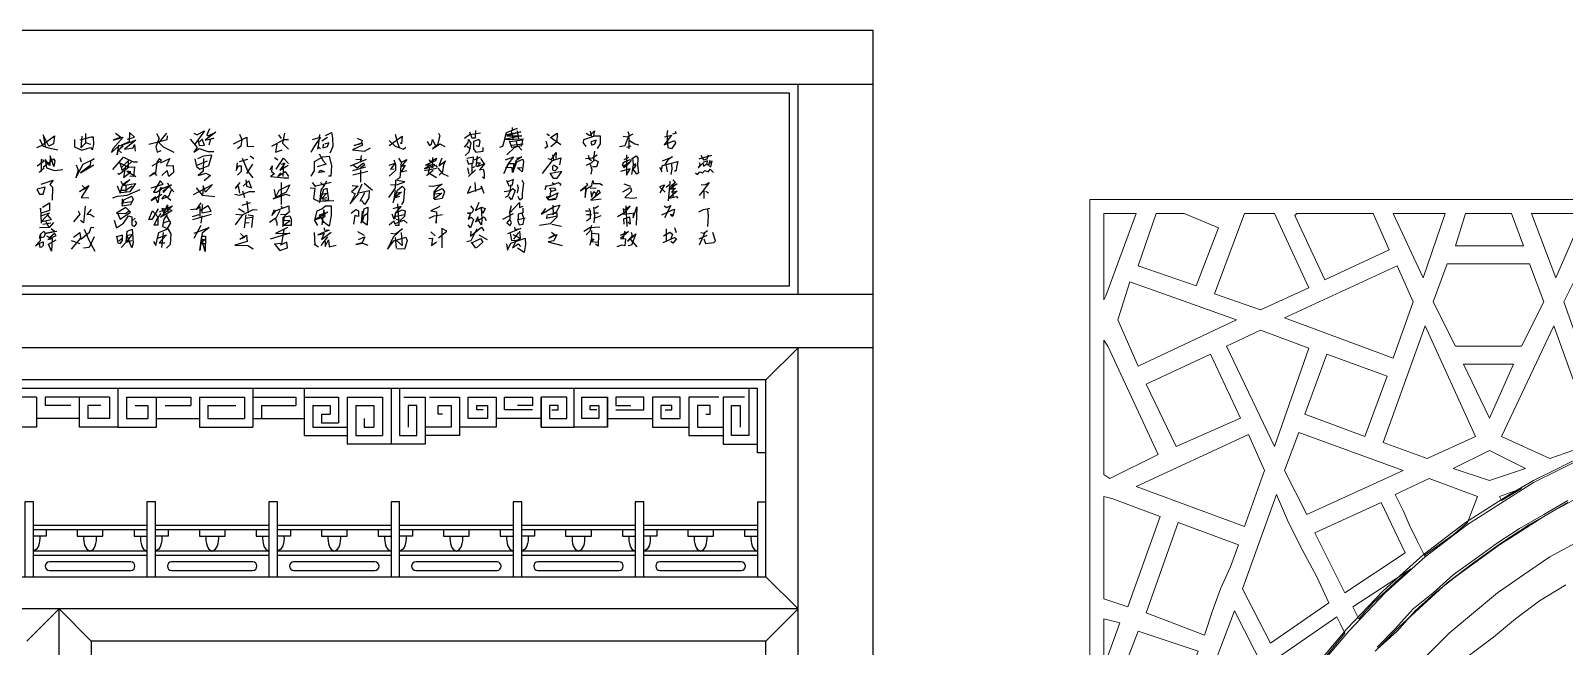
# Model space of a CAD drawing. Extents: x -66030 to 95157, y -13132 to 45879.
# Drawn here: x 48876 to 51859, y 41617 to 42816 of the extents above; entities that cross this region are included whole.
import ezdxf

# ---------------------------------------------------------------- set-up
doc = ezdxf.new("R2010")
doc.units = 0
doc.header["$LTSCALE"] = 100
doc.header["$MEASUREMENT"] = 0
doc.layers.get('0').update_dxf_attribs({"linetype": 'CONTINUOUS'})
for name, color, linetype in [('3', 11, 'CONTINUOUS'), ('4', 121, 'CONTINUOUS'), ('7', 105, 'CONTINUOUS')]:
    doc.layers.add(name, color=color, linetype=linetype)

# ---------------------------------------------------------------- blocks, each defined once
blk = doc.blocks.new('2')
at = {"color": 20, "lineweight": 0}
for points in [[(52633, 41916.7), (52574.4, 41885.4), (52519.7, 41854.2), (52465, 41819), (52410.3, 41780), (52359.6, 41740.9), (52312.7, 41697.9), (52265.8, 41655), (52219, 41608.1)], [(51664.3, 39315.3), (51664.3, 42486.9), (53215, 42486.9)]]:
    blk.add_lwpolyline(points, dxfattribs=at)
for points in [[(51691.7, 42291.6), (51691.7, 42459.6), (51754.1, 42459.6), (51695.6, 42299.4), (51691.7, 42291.6)], [(51793.2, 42459.6), (51847.9, 42459.6), (51914.3, 42432.2), (51871.3, 42319), (51758.1, 42358), (51793.2, 42459.6)], [(51965.1, 42459.6), (52023.7, 42459.6), (52090.1, 42315.1), (51996.3, 42272.1), (51906.5, 42303.4), (51965.1, 42459.6)], [(52066.6, 42459.6), (52215.1, 42459.6), (52246.3, 42389.3), (52121.3, 42330.7), (52062.7, 42455.7), (52066.6, 42459.6)], [(52254.1, 42459.6), (52355.7, 42459.6), (52312.7, 42334.6), (52254.1, 42459.6)], [(52394.7, 42459.6), (52484.6, 42459.6), (52508, 42397.1), (52375.2, 42397.1), (52394.7, 42459.6)], [(52523.6, 42459.6), (52625.2, 42459.6), (52570.5, 42334.6), (52523.6, 42459.6)], [(52504.1, 42201.8), (52547.1, 42287.7), (52519.7, 42361.9), (52359.6, 42361.9), (52332.2, 42287.7), (52375.2, 42201.8), (52504.1, 42201.8)], [(52254.1, 42178.4), (52043.2, 42256.5), (52261.9, 42358), (52293.2, 42287.7), (52254.1, 42178.4)], [(52625.2, 42178.4), (52836.1, 42256.5), (52621.3, 42358), (52586.1, 42287.7), (52625.2, 42178.4)], [(51949.4, 42252.6), (51758.1, 42162.7), (51719, 42252.6), (51742.4, 42326.8), (51949.4, 42252.6)], [(52316.6, 42240.9), (52414.3, 42026), (52320.5, 41983.1), (52234.6, 42014.3), (52316.6, 42240.9)], [(52566.6, 42240.9), (52465, 42026), (52558.8, 41983.1), (52648.6, 42014.3), (52566.6, 42240.9)], [(51691.7, 41951.8), (51691.7, 42213.5), (51699.5, 42201.8), (51797.1, 41990.9), (51703.4, 41944), (51691.7, 41951.8)], [(51929.9, 42201.8), (51996.3, 42233), (52090.1, 42197.9), (52023.7, 42006.5), (51929.9, 42201.8)], [(51898.7, 42186.2), (51957.3, 42061.2), (51832.3, 42006.5), (51773.7, 42127.6), (51898.7, 42186.2)], [(52082.2, 42069), (52125.2, 42186.2), (52242.4, 42143.2), (52199.4, 42026), (52082.2, 42069)], [(52441.6, 42061.2), (52488.5, 42166.6), (52390.8, 42166.6), (52441.6, 42061.2)], [(52273.6, 41959.6), (52086.2, 41873.7), (52043.2, 41959.6), (52070.5, 42033.8), (52273.6, 41959.6)], [(51965.1, 41850.3), (51754.1, 41928.4), (51972.9, 42029.9), (52004.1, 41959.6), (51965.1, 41850.3)], [(52441.6, 41940.1), (52511.9, 41963.5), (52441.6, 41998.7), (52371.3, 41963.5), (52441.6, 41940.1)], [(52398.6, 41858.1), (52371.3, 41834.6), (52316.6, 41795.6), (52316.6, 41791.7), (52301, 41822.9), (52285.4, 41854.2), (52273.6, 41881.5), (52258, 41912.8), (52324.4, 41944), (52418.2, 41908.8), (52398.6, 41858.1)], [(51961.2, 41729.2), (52027.6, 41912.8), (52051, 41858.1), (52078.3, 41803.4), (52105.7, 41752.6), (52129.1, 41701.8), (52015.8, 41623.7), (51961.2, 41729.2)], [(52504.1, 41924.5), (52484.6, 41912.8), (52465, 41901), (52461.1, 41908.8), (52504.1, 41924.5)], [(51691.7, 41709.6), (51691.7, 41908.8), (51707.3, 41904.9), (51801, 41869.8), (51738.5, 41694), (51691.7, 41709.6)], [(52160.4, 41721.4), (52101.8, 41838.5), (52230.7, 41897.1), (52277.5, 41799.5), (52160.4, 41721.4)], [(51773.7, 41682.3), (51836.2, 41858.1), (51953.4, 41815.1), (51937.7, 41772.1), (51918.2, 41729.2), (51902.6, 41686.2), (51887, 41639.3), (51773.7, 41682.3)], [(52289.3, 41768.2), (52265.8, 41748.7), (52215.1, 41701.8), (52187.7, 41670.6), (52176, 41694), (52289.3, 41768.2)], [(52043.2, 41494.8), (52043.2, 41494.8), (52039.3, 41487), (51953.4, 41444), (51867.4, 41479.2), (51945.5, 41686.2), (52043.2, 41494.8)], [(52160.4, 41643.2), (52125.2, 41600.3), (52082.2, 41549.5), (52066.6, 41526.1), (52031.5, 41596.4), (52144.7, 41674.5), (52152.6, 41658.9), (52160.4, 41643.2)], [(51691.7, 41576.8), (51691.7, 41670.6), (51722.9, 41662.8), (51691.7, 41576.8)], [(51715.1, 41533.9), (51758.1, 41647.1), (51875.2, 41608.1), (51832.3, 41490.9), (51715.1, 41533.9)]]:
    blk.add_lwpolyline(points, close=True, dxfattribs=at)
at = {"color": 29, "lineweight": 0}
for points in [[(52101.8, 41569), (52168.2, 41647.1), (52238.5, 41721.4), (52316.6, 41791.7), (52398.6, 41854.2), (52484.6, 41908.8), (52527.5, 41936.2), (52574.4, 41959.6), (52621.3, 41983.1)], [(52621.3, 41987), (52574.4, 41963.5), (52527.5, 41940.1), (52480.7, 41912.8), (52394.7, 41858.1), (52312.7, 41795.6), (52234.6, 41725.3), (52164.3, 41651.1), (52097.9, 41572.9)], [(52222.9, 41612), (52261.9, 41647.1), (52297.1, 41686.2), (52336.1, 41721.4), (52375.2, 41752.6), (52418.2, 41783.9), (52461.1, 41815.1), (52504.1, 41842.4), (52547.1, 41869.8), (52593.9, 41897.1)], [(52593.9, 41901), (52547.1, 41873.7), (52500.2, 41846.4), (52457.2, 41819), (52414.3, 41787.8), (52371.3, 41756.5), (52332.2, 41721.4), (52293.2, 41690.1), (52258, 41651.1), (52222.9, 41615.9)], [(52590, 41737), (52539.2, 41705.7), (52492.4, 41670.6), (52449.4, 41635.4), (52402.5, 41600.3)], [(52320.5, 41600.3), (52363.5, 41643.2), (52410.3, 41682.3), (52457.2, 41721.4), (52508, 41756.5), (52558.8, 41791.7), (52609.6, 41819)]]:
    blk.add_lwpolyline(points, dxfattribs=at)

msp = doc.modelspace()

# ---------------------------------------------------------------- linework, layer by layer
at = {"layer": '3'}
for p, q in [((48887.1, 42102.6), (48799.6, 42102.6)), ((48887.1, 42102.6), (48887.1, 42044.2)), ((49028.8, 42102.6), (48903.8, 42102.6)), ((48903.8, 42102.6), (48903.8, 42085.9)), ((49028.8, 42102.6), (49028.8, 42060.9)), ((49045.5, 42119.2), (49045.5, 42044.2)), ((49062.1, 42102.6), (49187.1, 42102.6)), ((49062.1, 42102.6), (49062.1, 42060.9)), ((49187.1, 42102.6), (49187.1, 42085.9)), ((49203.8, 42102.6), (49203.8, 42044.2)), ((49203.8, 42102.6), (49291.3, 42102.6)), ((49291.3, 42102.6), (49291.3, 42060.9)), ((49307.9, 42119.2), (49307.9, 42044.2)), ((49307.9, 42102.6), (49391.3, 42102.6)), ((49391.3, 42102.6), (49391.3, 42085.9)), ((49407.9, 42119.2), (49407.9, 42027.6)), ((49407.9, 42102.6), (49474.6, 42102.6)), ((49474.6, 42102.6), (49474.6, 42052.6)), ((49491.3, 42102.6), (49560, 42102.6)), ((49491.3, 42102.6), (49491.3, 42010.9)), ((49560, 42102.6), (49560, 42027.6)), ((49576.7, 42119.2), (49576.7, 42010.9)), ((49726.7, 42102.6), (49780.8, 42102.6)), ((49726.7, 42060.9), (49726.7, 42102.6)), ((49780.8, 42102.6), (49780.8, 42044.2)), ((50085, 42102.6), (50085, 42044.2)), ((50139.1, 42102.6), (50085, 42102.6)), ((50139.1, 42060.9), (50139.1, 42102.6)), ((48970.5, 42060.9), (48887.1, 42060.9)), ((48953.8, 42085.9), (48903.8, 42085.9)), ((49012.1, 42085.9), (48987.1, 42085.9)), ((48987.1, 42085.9), (48987.1, 42060.9)), ((49078.8, 42085.9), (49103.8, 42085.9)), ((49103.8, 42085.9), (49103.8, 42060.9)), ((49120.4, 42060.9), (49203.8, 42060.9)), ((49137.1, 42085.9), (49187.1, 42085.9)), ((49220.4, 42085.9), (49220.4, 42060.9)), ((49220.4, 42085.9), (49274.6, 42085.9)), ((49220.4, 42060.9), (49291.3, 42060.9)), ((49307.9, 42060.9), (49407.9, 42060.9)), ((49324.6, 42085.9), (49391.3, 42085.9)), ((49324.6, 42085.9), (49324.6, 42060.9)), ((49424.6, 42085.9), (49424.6, 42044.2)), ((49424.6, 42085.9), (49457.9, 42085.9)), ((49441.3, 42069.2), (49441.3, 42052.6)), ((49441.3, 42069.2), (49457.9, 42069.2)), ((49457.9, 42085.9), (49457.9, 42069.2)), ((49507.9, 42085.9), (49543.3, 42085.9)), ((49507.9, 42085.9), (49507.9, 42027.6)), ((49524.6, 42060.9), (49524.6, 42044.2)), ((49543.3, 42085.9), (49543.3, 42044.2)), ((49764.1, 42060.9), (49726.7, 42060.9)), ((49743.3, 42085.9), (49764.1, 42085.9)), ((49743.3, 42077.6), (49743.3, 42085.9)), ((49755.8, 42077.6), (49743.3, 42077.6)), ((49764.1, 42085.9), (49764.1, 42060.9)), ((49868.3, 42060.9), (49780.8, 42060.9)), ((49997.5, 42060.9), (50085, 42060.9)), ((50101.6, 42085.9), (50101.6, 42060.9)), ((50122.5, 42085.9), (50101.6, 42085.9)), ((50101.6, 42060.9), (50139.1, 42060.9)), ((50110, 42077.6), (50122.5, 42077.6)), ((50122.5, 42077.6), (50122.5, 42085.9)), ((48887.1, 42044.2), (48783, 42044.2)), ((49203.8, 42044.2), (49307.9, 42044.2)), ((49424.6, 42044.2), (49491.3, 42044.2)), ((49441.3, 42052.6), (49474.6, 42052.6)), ((49524.6, 42044.2), (49543.3, 42044.2)), ((49780.8, 42044.2), (49710, 42044.2)), ((50085, 42044.2), (50155.8, 42044.2)), ((49507.9, 42027.6), (49560, 42027.6)), ((49101.7, 41844.3), (48880.9, 41844.3)), ((49339.2, 41844.3), (49118.4, 41844.3)), ((49576.7, 41844.3), (49355.8, 41844.3)), ((49814.1, 41844.3), (49593.3, 41844.3)), ((50051.6, 41844.3), (49830.8, 41844.3)), ((50289.1, 41844.3), (50068.3, 41844.3)), ((49101.7, 41802.6), (48880.9, 41802.6)), ((49101.7, 41794.3), (48880.9, 41794.3)), ((49339.2, 41802.6), (49118.4, 41802.6)), ((49339.2, 41794.3), (49118.4, 41794.3)), ((49576.7, 41802.6), (49355.8, 41802.6)), ((49576.7, 41794.3), (49355.8, 41794.3)), ((49814.1, 41802.6), (49593.3, 41802.6)), ((49814.1, 41794.3), (49593.3, 41794.3)), ((50051.6, 41802.6), (49830.8, 41802.6)), ((50051.6, 41794.3), (49830.8, 41794.3)), ((50289.1, 41802.6), (50068.3, 41802.6)), ((50289.1, 41794.3), (50068.3, 41794.3))]:
    msp.add_line(p, q, dxfattribs=at)
msp.add_lwpolyline([(46676.9, 42319), (50351.6, 42319), (50351.6, 42694), (46676.9, 42694)], close=True, dxfattribs=at)
for points in [[(48887.7, 42588.4), (48896.7, 42592), (48921.9, 42610.9), (48920.1, 42595.6), (48911.1, 42591.1), (48900.3, 42612.7), (48903.9, 42591.1)], [(48893.1, 42604.6), (48900.3, 42591.1), (48910.2, 42587.5), (48928.2, 42583.9)], [(48960.7, 42603.7), (48960.7, 42589.3), (48975.1, 42583), (48992.2, 42588.4), (48995.8, 42583.9), (48998.5, 42593.8), (48997.6, 42608.2), (48993.1, 42608.2), (48971.5, 42602.8)], [(48975.1, 42610), (48973.3, 42587.5), (48983.2, 42597.4), (48983.2, 42615.4)], [(48982.3, 42598.3), (48992.2, 42594.7)], [(49040.9, 42616.3), (49050.8, 42608.2), (49036.4, 42602.8), (49055.3, 42608.2), (49035.5, 42585.7), (49032.8, 42578.5), (49046.3, 42591.1), (49043.6, 42574), (49047.2, 42592.9), (49055.3, 42591.1), (49046.3, 42583), (49052.6, 42577.6)], [(49064.3, 42604.6), (49077.8, 42608.2), (49067.9, 42617.2), (49067, 42599.2), (49052.6, 42592.9), (49080.5, 42602.8), (49058, 42584.8), (49075.1, 42587.5), (49077.8, 42593.8), (49078.7, 42581.2)], [(49105.7, 42594.7), (49140.9, 42603.7), (49141.8, 42610.9)], [(49120.2, 42615.4), (49125.6, 42606.4), (49119.3, 42589.3), (49122, 42579.4), (49129.2, 42582.1)], [(49140, 42616.3), (49124.7, 42598.3), (49133.7, 42589.3), (49154.4, 42579.4)], [(49185.9, 42604.6), (49199.4, 42588.4), (49193.1, 42579.4), (49203.1, 42586.6), (49220.2, 42580.3), (49231.9, 42580.3)], [(49193.1, 42616.3), (49199.4, 42612.7)], [(49200.3, 42613.6), (49213.9, 42620.8), (49195.8, 42595.6), (49201.3, 42601.9), (49203.1, 42592), (49213.9, 42592.9), (49209.4, 42604.6), (49204, 42599.2)], [(49223.8, 42624.4), (49218.4, 42612.7), (49221.1, 42610.9), (49235.5, 42618.1), (49214.8, 42602.8), (49231.9, 42606.4), (49225.6, 42604.6), (49222, 42592.9)], [(49270, 42595.5), (49296.1, 42608.2), (49297, 42591), (49309.6, 42590.1)], [(49281.7, 42614.5), (49286.2, 42603.7), (49284.4, 42591), (49278.1, 42585.6)], [(49344.8, 42591), (49368.2, 42603.7), (49377.2, 42603.7)], [(49357.4, 42612.7), (49362.8, 42605.5)], [(49369.1, 42616.3), (49365.5, 42596.4), (49377.2, 42584.7)], [(49424.1, 42603.7), (49439.4, 42608.2), (49426.8, 42590.1), (49420.5, 42579.3)], [(49437.6, 42613.6), (49434, 42584.7), (49434.9, 42590.1), (49439.4, 42585.6)], [(49442.1, 42601), (49452.9, 42608.2)], [(49449.3, 42611.8), (49461, 42617.2), (49462.8, 42607.3), (49463.7, 42590.1), (49457.4, 42577.5)], [(49510.6, 42606.4), (49520.5, 42601.9), (49518.7, 42595.5), (49505.2, 42591.9), (49519.6, 42597.3), (49521.4, 42592.8), (49501.6, 42583.8), (49525, 42581.1), (49536.7, 42587.4)], [(49572.7, 42591.9), (49598, 42610), (49597.1, 42595.5), (49595.3, 42598.2)], [(49572.7, 42601.9), (49584.5, 42591), (49600.7, 42584.7), (49605.2, 42589.2)], [(49584.5, 42614.5), (49589, 42597.3), (49592.6, 42589.2)], [(49647.1, 42600), (49651.6, 42591.9), (49655.2, 42594.6), (49657, 42603.6), (49662.4, 42592.8)], [(49668.7, 42616.2), (49671.4, 42610.8), (49666.9, 42593.7), (49657, 42585.6), (49671.4, 42595.5), (49681.4, 42590.1)], [(49719.2, 42606.3), (49729.1, 42613.5), (49750.7, 42617.1)], [(49719.2, 42589.2), (49726.4, 42597.3), (49727.3, 42603.6), (49731.8, 42596.4), (49728.2, 42579.3), (49721, 42573)], [(49729.1, 42618.9), (49733.6, 42607.2), (49740.8, 42607.2), (49741.7, 42621.6)], [(49741.7, 42591.9), (49748, 42590.1), (49749.8, 42600.9), (49747.1, 42603.6), (49737.2, 42600), (49737.2, 42585.6), (49741.7, 42579.3), (49756.1, 42581.1), (49756.1, 42588.3)], [(49812, 42627), (49812, 42622.5), (49821.9, 42625.2), (49800.3, 42617.1), (49795.8, 42599.1), (49793.1, 42590.1), (49787.7, 42588.3)], [(49800.3, 42613.5), (49829.1, 42618.9), (49802.1, 42610.8), (49830.9, 42610.8), (49797.6, 42603.6), (49834.5, 42605.4)], [(49806.6, 42601.8), (49811.1, 42589.2), (49830.9, 42591.9), (49832.7, 42602.7), (49807.5, 42599.1)], [(49810.2, 42619.8), (49813.8, 42605.4)], [(49819.2, 42601.8), (49822.8, 42590.1)], [(49821.9, 42620.7), (49824.6, 42604.5)], [(49877.5, 42600.7), (49880.6, 42590.5), (49875.5, 42586.4)], [(49879.5, 42614.9), (49884.6, 42611.9)], [(49907.1, 42593.5), (49886.7, 42607.8), (49899.9, 42615.9), (49898.9, 42599.6), (49887.7, 42589.5)], [(49956, 42590.5), (49950.9, 42597.6), (49951.9, 42603.7), (49973.3, 42610.8), (49983.5, 42610.8), (49983.5, 42595.6), (49977.4, 42586.4)], [(49956, 42615.9), (49963.1, 42611.9), (49972.3, 42621), (49970.2, 42611.9)], [(49964.1, 42620), (49966.2, 42608.8)], [(49965.1, 42598.6), (49967.2, 42592.5), (49973.3, 42595.6), (49975.3, 42602.7), (49965.1, 42599.6)], [(50037.4, 42606.9), (50031.2, 42591.6), (50021.1, 42589.6)], [(50028.2, 42610), (50036.3, 42609), (50047.6, 42615.1)], [(50037.4, 42619.1), (50039.4, 42614), (50039.4, 42585.5)], [(50040.4, 42601.8), (50050.6, 42595.7), (50057.7, 42593.7)], [(50108.7, 42609), (50122, 42612), (50107.7, 42593.7), (50128.1, 42601.8), (50130.1, 42596.7), (50122, 42585.5), (50115.8, 42587.6), (50113.8, 42614), (50114.8, 42621.2)], [(50129.1, 42620.2), (50131.1, 42616.1), (50124, 42614)], [(48900.3, 42549.7), (48920.1, 42565.9), (48922.8, 42562.3), (48921, 42551.5), (48913.8, 42572.2), (48912.9, 42553.3), (48903.9, 42565), (48906.6, 42548.8), (48921.9, 42543.4), (48938.1, 42545.2)], [(48971.5, 42568.6), (48974.2, 42560.5)], [(49035.5, 42545.2), (49056.2, 42569.5), (49075.1, 42560.5), (49083.2, 42560.5)], [(49194.9, 42565.9), (49198.5, 42551.5), (49204.9, 42546.1), (49222, 42553.3), (49228.3, 42573.1), (49212.1, 42571.3), (49200.3, 42565.9)], [(49287.1, 42567.6), (49297.9, 42541.5), (49307.8, 42528.9)], [(49302.4, 42572.1), (49309.6, 42566.7)], [(49350.2, 42568.5), (49356.5, 42564)], [(49354.7, 42594.6), (49352, 42579.3), (49364.6, 42583.8)], [(49352.9, 42546), (49367.3, 42567.6), (49377.2, 42556.8)], [(49421.4, 42532.5), (49427.7, 42543.3), (49427.7, 42561.3), (49443.9, 42570.3), (49456.5, 42571.2), (49461, 42552.3), (49459.2, 42532.5), (49454.7, 42532.5)], [(49436.7, 42575.7), (49444.8, 42562.2), (49450.2, 42555.9), (49433.1, 42550.5)], [(49444.8, 42594.6), (49443.9, 42587.4), (49452.9, 42590.1), (49455.6, 42597.3), (49447.5, 42594.6)], [(49518.7, 42573), (49516.9, 42562.2)], [(49590.8, 42567.6), (49596.2, 42559.5), (49593.5, 42528.9), (49588.1, 42526.2)], [(49657, 42568.5), (49657, 42548.7), (49653.4, 42554.1), (49641.7, 42546.9), (49663.3, 42554.1), (49666, 42549.6)], [(49723.7, 42591), (49730.9, 42585.6)], [(49723.7, 42564.9), (49727.3, 42555.9), (49736.3, 42558.6), (49737.2, 42569.4), (49723.7, 42566.7)], [(49739, 42564), (49750.7, 42570.3)], [(49744.4, 42571.2), (49741.7, 42551.4)], [(49799.4, 42564), (49814.7, 42570.3), (49803.9, 42555.9), (49795.8, 42537.9), (49805.7, 42556.8), (49815.6, 42556.8), (49812.9, 42539.7), (49812, 42548.7), (49799.4, 42549.6)], [(49802.1, 42573.9), (49816.5, 42588.3), (49823.7, 42591), (49830.9, 42582.9)], [(49811.1, 42592.8), (49833.6, 42595.5)], [(49821, 42567.6), (49830.9, 42570.3), (49819.2, 42562.2), (49813.8, 42539.7), (49821, 42560.4), (49832.7, 42565.8), (49834.5, 42559.5), (49831.8, 42540.6), (49825.5, 42546), (49822.8, 42548.7), (49830.9, 42549.6)], [(49871.4, 42537.5), (49890.7, 42563), (49907.1, 42568.1), (49904, 42554.8)], [(49881.6, 42567.1), (49888.7, 42565), (49897.9, 42578.3), (49896.9, 42567.1)], [(49890.7, 42574.2), (49892.8, 42565)], [(49955, 42567.1), (49968.2, 42568.1), (49977.4, 42574.2)], [(49960.1, 42573.2), (49962.1, 42566), (49966.2, 42563)], [(49972.3, 42581.3), (49971.3, 42571.1), (49970.2, 42563)], [(50034.3, 42574.3), (50034.3, 42534.6), (50041.4, 42546.8), (50023.1, 42541.7)], [(50030.2, 42565.2), (50039.4, 42569.2)], [(50035.3, 42588.6), (50043.5, 42591.6)], [(50044.5, 42566.2), (50053.7, 42572.3), (50056.7, 42567.2), (50055.7, 42554), (50057.7, 42538.7), (50054.7, 42536.6), (50047.6, 42545.8), (50053.7, 42552.9), (50047.6, 42554), (50053.7, 42557)], [(50046.5, 42568.2), (50047.6, 42555), (50044.5, 42535.6)], [(50104.6, 42562.1), (50124, 42570.2), (50115.8, 42565.2), (50108.7, 42554)], [(50176, 42566.2), (50200.4, 42573.3)], [(50179, 42573.3), (50184.1, 42564.1), (50191.3, 42566.2), (50194.3, 42574.3)], [(48888.6, 42552.4), (48902.1, 42562.3), (48895.8, 42565), (48895.8, 42542.5), (48892.2, 42539.8), (48902.1, 42548.8)], [(48964.3, 42554.2), (48967.9, 42544.3), (48963.4, 42529), (48977.8, 42556), (48999.4, 42565.9), (48992.2, 42561.4), (48991.3, 42553.3), (48972.4, 42538.9), (48998.5, 42554.2)], [(49045.4, 42538), (49048.1, 42536.2), (49066.1, 42549.7), (49077.8, 42550.6), (49076, 42531.7), (49068.8, 42532.6)], [(49046.3, 42559.6), (49066.1, 42549.7), (49066.1, 42563.2), (49051.7, 42548.8)], [(49049, 42558.7), (49053.5, 42543.4), (49073.3, 42561.4)], [(49059.8, 42553.3), (49056.2, 42529.9), (49070.6, 42540.7), (49062.5, 42542.5), (49080.5, 42531.7)], [(49112, 42552.4), (49130.1, 42563.2), (49125.6, 42565.9), (49121.1, 42559.6), (49118.4, 42538), (49106.6, 42532.6), (49115.7, 42539.8), (49120.2, 42533.5)], [(49128.3, 42558.7), (49146.3, 42566.8), (49139.1, 42552.4), (49152.6, 42553.3), (49153.5, 42539.8), (49144.5, 42531.7), (49140.9, 42543.4), (49131, 42533.5)], [(49197.6, 42553.3), (49219.3, 42562.3)], [(49212.1, 42566.8), (49211.2, 42542.5), (49201.3, 42533.5), (49216.6, 42538), (49225.6, 42533.5), (49213, 42523.5)], [(49277.2, 42558.6), (49275.4, 42543.3), (49279.9, 42552.3), (49285.3, 42552.3), (49285.3, 42541.5), (49278.1, 42534.3)], [(49281.7, 42561.3), (49297.9, 42565.8)], [(49306.9, 42555.9), (49295.2, 42537.9)], [(49341.2, 42545.1), (49345.7, 42552.3), (49343.9, 42541.5), (49350.2, 42537), (49342.1, 42531.6), (49368.2, 42528.9), (49378.1, 42528.9)], [(49361.9, 42538.8), (49356.5, 42531.6), (49370.9, 42541.5)], [(49362.8, 42555.9), (49370, 42557.7), (49360.1, 42544.2), (49376.3, 42554.1)], [(49367.3, 42558.6), (49366.4, 42531.6)], [(49370.9, 42541.5), (49377.2, 42531.6)], [(49435.8, 42538.8), (49440.3, 42544.2), (49447.5, 42540.6), (49436.7, 42539.7)], [(49498, 42552.3), (49528.6, 42565.8)], [(49502.5, 42543.3), (49527.7, 42550.5)], [(49502.5, 42535.2), (49531.3, 42542.4)], [(49503.4, 42554.1), (49510.6, 42548.7), (49523.2, 42558.6), (49525, 42554.1), (49516.9, 42548.7)], [(49507.9, 42564.9), (49519.6, 42565.8)], [(49516.9, 42545.1), (49516.9, 42520.8)], [(49581.8, 42564), (49585.4, 42555), (49585.4, 42543.3), (49572.7, 42532.5)], [(49572.7, 42554.1), (49584.5, 42557.7), (49575.4, 42546), (49582.7, 42546.9)], [(49597.1, 42559.5), (49607, 42564.9), (49596.2, 42551.4), (49604.3, 42554.1), (49596.2, 42540.6), (49607, 42543.3)], [(49641.7, 42543.3), (49665.1, 42547.8)], [(49650.7, 42564.9), (49652.5, 42560.4), (49665.1, 42567.6), (49663.3, 42562.2), (49643.5, 42554.1), (49661.5, 42555.9)], [(49658.8, 42543.3), (49645.3, 42533.4)], [(49651.6, 42547.8), (49648.9, 42539.7), (49665.1, 42529.8)], [(49667.8, 42547.8), (49676.9, 42537.9), (49687.7, 42532.5)], [(49675.1, 42567.6), (49669.6, 42552.3), (49682.3, 42562.2), (49678.7, 42555), (49676.9, 42540.6), (49670.5, 42534.3)], [(49725.5, 42548.7), (49728.2, 42536.1)], [(49727.3, 42531.6), (49740.8, 42545.1)], [(49733.6, 42556.8), (49733.6, 42537.9)], [(49733.6, 42548.7), (49739.9, 42551.4)], [(49744.4, 42558.6), (49750.7, 42558.6), (49744.4, 42551.4), (49758.8, 42556.8), (49748.9, 42545.1), (49756.1, 42546), (49757.9, 42538.8), (49757.9, 42528), (49754.3, 42530.7)], [(49750.7, 42566.7), (49757, 42556.8)], [(49885.7, 42538.5), (49891.8, 42528.4), (49899.9, 42528.4), (49909.1, 42541.6), (49887.7, 42537.5)], [(49889.7, 42551.8), (49890.7, 42552.8), (49890.7, 42544.6), (49895.8, 42542.6), (49900.9, 42548.7), (49892.8, 42553.8)], [(49957, 42553.8), (49967.2, 42558.9), (49973.3, 42564), (49979.4, 42560.9), (49976.4, 42550.8), (49968.2, 42550.8)], [(49964.1, 42555.9), (49967.2, 42545.7), (49965.1, 42536.5)], [(50031.2, 42561.1), (50026.2, 42555), (50030.2, 42548.9)], [(50028.2, 42559), (50041.4, 42565.2), (50043.5, 42562.1), (50037.4, 42555), (50029.2, 42548.9)], [(50030.2, 42552.9), (50042.5, 42561.1)], [(50098.5, 42549.9), (50103.6, 42540.7), (50102.6, 42545.8), (50104.6, 42552.9), (50134.2, 42561.1), (50132.1, 42549.9), (50131.1, 42543.8), (50128.1, 42541.7)], [(50111.8, 42552.9), (50113.8, 42540.7)], [(50122, 42556), (50123, 42545.8), (50120.9, 42535.6)], [(50168.8, 42538.7), (50172.9, 42535.6), (50177, 42540.7), (50182.1, 42538.7), (50187.2, 42543.8), (50193.3, 42540.7), (50197.4, 42545.8), (50203.5, 42539.7)], [(50176, 42559), (50178, 42555), (50173.9, 42548.9), (50183.1, 42558), (50184.1, 42551.9), (50191.3, 42557), (50192.3, 42562.1), (50183.1, 42559)], [(50196.4, 42563.1), (50194.3, 42552.9), (50198.4, 42550.9), (50201.4, 42562.1), (50192.3, 42554)], [(48887.7, 42507.3), (48893.1, 42497.4), (48900.3, 42497.4), (48903.9, 42510.9), (48888.6, 42507.3)], [(48895.8, 42517.2), (48919.2, 42524.4), (48912.9, 42516.3), (48918.3, 42510.9), (48917.4, 42485.7)], [(48976, 42514.5), (48982.3, 42508.2), (48970.6, 42502.8), (48988.6, 42514.5), (48974.2, 42491.1), (48988.6, 42490.2)], [(49043.6, 42513.6), (49049.9, 42499.2), (49054.4, 42514.5), (49079.6, 42518.1), (49068.8, 42501.9), (49050.8, 42500.1)], [(49050.8, 42522.6), (49054.4, 42516.3), (49068.8, 42526.2), (49056.2, 42514.5)], [(49050.8, 42505.5), (49060.7, 42505.5), (49073.3, 42513.6)], [(49060.7, 42513.6), (49060.7, 42501)], [(49110.2, 42510), (49133.7, 42517.2), (49127.4, 42523.5), (49114.8, 42501), (49120.2, 42501), (49131.9, 42509.1), (49127.4, 42510), (49122.9, 42480.3), (49118.4, 42492), (49110.2, 42484.8), (49131, 42497.4)], [(49140.9, 42519), (49145.4, 42513.6), (49128.3, 42507.3), (49149.9, 42515.4), (49132.8, 42502.8), (49134.6, 42501), (49144.5, 42512.7), (49154.4, 42501.9)], [(49192.2, 42496.5), (49229.2, 42516.3), (49215.7, 42501), (49211.2, 42513.6), (49210.3, 42497.4)], [(49197.6, 42510), (49209.4, 42495.6), (49233.7, 42492.9)], [(49282.6, 42519.9), (49273.6, 42509.1), (49279, 42513.6), (49281.7, 42499.2)], [(49294.3, 42525.3), (49295.2, 42512.7), (49305.1, 42510), (49299.7, 42523.5), (49288.9, 42512.7)], [(49349.3, 42506.4), (49352, 42491.1), (49359.2, 42505.5), (49379.9, 42515.4), (49372.7, 42501), (49347.5, 42488.4), (49371.8, 42497.4), (49379.9, 42494.7)], [(49362.8, 42519.9), (49362.8, 42477.6)], [(49419.6, 42510), (49428.6, 42509.1), (49425.9, 42488.4), (49435.8, 42483.9), (49465.5, 42484.8)], [(49423.2, 42519.9), (49429.5, 42511.8)], [(49430.4, 42513.6), (49460.1, 42520.8)], [(49447.5, 42515.4), (49440.3, 42505.5), (49437.6, 42481.2), (49445.7, 42506.4), (49452, 42509.1), (49454.7, 42484.8), (49443, 42486.6)], [(49439.4, 42519.9), (49446.6, 42513.6), (49452, 42523.5)], [(49500.7, 42514.5), (49512.4, 42512.7), (49499.8, 42501.9), (49507, 42498.3), (49497.1, 42478.5), (49513.3, 42498.3)], [(49519.6, 42517.2), (49511.5, 42498.3)], [(49524.1, 42519), (49540.3, 42505.5)], [(49575.4, 42515.4), (49589, 42516.3), (49603.4, 42521.7), (49585.4, 42524.4), (49584.5, 42509.1), (49571.8, 42491.1)], [(49584.5, 42504.6), (49580.9, 42481.2), (49589, 42505.5), (49598, 42512.7), (49602.5, 42508.2), (49600.7, 42483.9), (49597.1, 42477.6)], [(49649.8, 42513.6), (49657.9, 42512.7), (49676, 42517.2), (49666, 42510), (49659.7, 42501.9), (49659.7, 42488.4), (49662.4, 42501.9), (49676, 42508.2), (49680.5, 42501.9), (49676, 42489.3), (49660.6, 42486.6)], [(49730.9, 42512.7), (49725.5, 42499.2), (49753.4, 42509.1), (49751.6, 42512.7), (49757, 42499.2)], [(49739.9, 42519.9), (49740.8, 42502.8)], [(49796.7, 42502.8), (49809.3, 42504.6), (49813.8, 42508.2), (49818.3, 42504.6), (49811.1, 42486.6), (49806.6, 42492)], [(49809.3, 42515.4), (49807.5, 42502.8), (49803.9, 42493.8), (49798.5, 42491.1)], [(49801.2, 42524.4), (49805.7, 42513.6), (49812.9, 42515.4), (49814.7, 42526.2), (49802.1, 42520.8)], [(49821.9, 42516.3), (49823.7, 42510), (49821.9, 42500.1)], [(49830.9, 42525.3), (49834.5, 42519), (49831.8, 42500.1), (49831.8, 42489.3), (49827.3, 42485.7), (49823.7, 42492.9)], [(49878.5, 42514.1), (49875.5, 42505.9)], [(49878.5, 42513.1), (49892.8, 42516.1), (49902, 42520.2), (49907.1, 42517.1), (49905, 42514.1)], [(49888.7, 42502.9), (49885.7, 42509), (49894.8, 42510), (49896.9, 42504.9), (49886.7, 42501.9), (49885.7, 42492.7), (49878.5, 42491.7), (49883.6, 42485.6), (49882.6, 42490.7), (49900.9, 42499.8), (49897.9, 42489.7), (49884.6, 42486.6), (49897.9, 42487.6)], [(49889.7, 42520.2), (49894.8, 42517.1)], [(49957, 42519.2), (49959, 42515.1), (49944.8, 42503.9), (49955, 42511), (49953.9, 42490.7), (49957, 42508), (49967.2, 42514.1), (49969.2, 42524.3), (49970.2, 42518.2), (49982.5, 42518.2), (49987.6, 42515.1)], [(49964.1, 42509), (49975.3, 42510)], [(50027.2, 42502), (50042.5, 42510.2), (50044.5, 42503), (50031.2, 42490.8), (50047.6, 42489.8), (50054.7, 42490.8)], [(50029.2, 42517.3), (50042.5, 42513.2)], [(50099.5, 42512.2), (50108.7, 42515.3), (50099.5, 42500)], [(50099.5, 42511.2), (50109.7, 42501)], [(50118.9, 42522.4), (50118.9, 42516.3), (50111.8, 42510.2)], [(50117.9, 42513.2), (50115.8, 42484.7)], [(50125, 42525.4), (50130.1, 42520.3), (50120.9, 42513.2), (50133.2, 42517.3), (50118.9, 42507.1), (50130.1, 42509.1), (50122, 42501), (50133.2, 42503), (50116.9, 42489.8), (50132.1, 42492.8), (50134.2, 42489.8)], [(50125, 42515.3), (50125, 42490.8)], [(50180, 42515.3), (50188.2, 42516.3), (50195.3, 42520.3), (50184.1, 42505.1), (50176, 42494.9)], [(48898.5, 42472.2), (48912, 42480.3), (48912, 42465.9), (48895.8, 42460.5), (48894.9, 42470.4), (48895.8, 42440.7)], [(49035.5, 42490.2), (49044.5, 42493.8), (49063.4, 42495.6), (49088.6, 42506.4)], [(49053.5, 42488.4), (49053.5, 42474), (49057.1, 42486.6), (49071.5, 42493.8), (49075.1, 42487.5), (49069.7, 42476.7), (49054.4, 42474), (49053.5, 42480.3), (49073.3, 42483)], [(49149, 42505.5), (49143.6, 42492.9), (49131, 42487.5), (49136.4, 42495.6), (49148.1, 42485.7)], [(49206.7, 42480.3), (49197.6, 42467.7), (49204.9, 42473.1), (49204.9, 42454.2)], [(49272.7, 42497.4), (49281.7, 42495.6), (49301.5, 42502.8), (49311.4, 42502.8)], [(49287.1, 42475.8), (49303.3, 42481.2)], [(49288, 42503.7), (49291.6, 42491.1)], [(49296.1, 42483.9), (49298.8, 42461.4)], [(49442.1, 42497.4), (49452, 42499.2), (49442.1, 42489.3), (49452, 42491.1)], [(49514.2, 42500.1), (49534, 42504.6), (49533.1, 42490.2), (49525.9, 42477.6), (49519.6, 42484.8)], [(49525, 42500.1), (49516, 42483)], [(49588.1, 42500.1), (49597.1, 42501), (49582.7, 42490.2), (49593.5, 42493.8)], [(49589, 42478.5), (49591.7, 42436.2), (49584.5, 42436.2)], [(49659.7, 42498.3), (49675.1, 42499.2), (49660.6, 42488.4)], [(49747.1, 42481.2), (49740.8, 42465.9), (49752.5, 42472.2), (49759.7, 42469.5), (49755.2, 42459.6), (49751.6, 42470.4), (49753.4, 42449.7), (49752.5, 42438), (49747.1, 42445.2), (49745.3, 42453.3), (49740.8, 42443.4), (49757.9, 42453.3), (49761.6, 42446.1)], [(49810.2, 42474.9), (49806.6, 42459.6), (49826.4, 42481.2), (49826.4, 42471.3), (49833.6, 42474)], [(49965.1, 42502.9), (49966.2, 42491.7), (49971.3, 42502.9), (49976.4, 42497.8), (49972.3, 42490.7), (49980.4, 42505.9), (49983.5, 42499.8), (49965.1, 42485.6), (49985.5, 42488.6)], [(50185.1, 42504), (50185.1, 42488.8)], [(50188.2, 42503), (50194.3, 42500)], [(48897.6, 42456), (48912, 42461.4), (48896.7, 42444.3), (48916.5, 42447.9), (48908.4, 42456.9)], [(48967.9, 42465), (48971.5, 42458.7), (48958.9, 42443.4)], [(48981.4, 42474), (48978.7, 42441.6), (48972.4, 42446.1)], [(48993.1, 42467.7), (48985, 42457.8), (48991.3, 42458.7), (48999.4, 42453.3)], [(49038.2, 42447), (49042.7, 42431.7), (49056.2, 42440.7), (49066.1, 42455.1), (49072.4, 42453.3), (49072.4, 42437.1), (49077.8, 42434.4), (49082.3, 42440.7), (49078.7, 42445.2)], [(49044.5, 42460.5), (49049.9, 42448.8), (49069.7, 42462.3), (49060.7, 42471.3), (49042.7, 42460.5), (49059.8, 42459.6), (49067, 42465)], [(49078.7, 42450.6), (49073.3, 42445.2)], [(49123.8, 42468.6), (49111.1, 42447.9), (49105.7, 42447.9), (49112.9, 42465), (49122.9, 42453.3), (49122.9, 42437.1), (49115.7, 42437.1), (49122, 42449.7), (49129.2, 42459.6)], [(49126.5, 42463.2), (49151.7, 42474.9), (49128.3, 42452.4), (49150.8, 42465.9), (49131, 42469.5), (49134.6, 42459.6), (49141.8, 42476.7), (49142.7, 42462.3)], [(49140.9, 42457.8), (49134.6, 42448.8), (49131.9, 42434.4), (49141.8, 42430.8), (49148.1, 42441.6), (49140, 42456)], [(49186.8, 42467.7), (49198.5, 42468.6)], [(49190.4, 42454.2), (49203.1, 42457.8)], [(49191.3, 42447.9), (49227.4, 42458.7)], [(49209.4, 42477.6), (49208.5, 42461.4), (49226.5, 42464.1), (49221.1, 42474.9), (49204.9, 42465)], [(49208.5, 42455.1), (49206.7, 42440.7)], [(49288, 42456.9), (49273.6, 42438)], [(49274.5, 42458.7), (49288, 42456.9), (49308.7, 42467.7), (49315.9, 42466.8)], [(49279.9, 42469.5), (49291.6, 42462.3)], [(49294.3, 42456.9), (49290.7, 42431.7)], [(49293.4, 42450.6), (49306, 42452.4)], [(49298.8, 42456.9), (49307.8, 42456), (49305.1, 42432.6)], [(49360.1, 42465.9), (49352.9, 42451.5), (49340.3, 42442.5)], [(49349.3, 42466.8), (49344.8, 42456), (49352.9, 42465.9), (49378.1, 42474.9), (49378.1, 42465.9)], [(49351.1, 42450.6), (49354.7, 42442.5), (49354.7, 42436.2)], [(49361.9, 42457.8), (49372.7, 42458.7), (49379.9, 42464.1), (49366.4, 42451.5), (49366.4, 42434.4), (49369.1, 42453.3), (49379.9, 42455.1), (49382.6, 42448.8), (49382.6, 42436.2), (49366.4, 42436.2), (49379.9, 42445.2), (49365.5, 42446.1)], [(49362.8, 42474.9), (49364.6, 42470.4)], [(49434, 42436.2), (49428.6, 42446.1), (49433.1, 42465), (49442.1, 42468.6), (49449.3, 42474.9), (49460.1, 42474.9), (49460.1, 42456), (49456.5, 42435.3), (49446.6, 42442.5), (49437.6, 42456.9), (49453.8, 42462.3), (49429.5, 42447.9), (49448.4, 42454.2), (49445.7, 42466.8), (49442.1, 42438)], [(49498.9, 42460.5), (49507.9, 42467.7), (49513.3, 42465), (49513.3, 42454.2), (49506.1, 42456), (49503.4, 42438.9)], [(49520.5, 42464.1), (49518.7, 42440.7), (49524.1, 42468.6), (49531.3, 42472.2), (49530.4, 42437.1), (49521.4, 42443.4), (49524.1, 42456), (49529.5, 42459.6)], [(49580.9, 42469.5), (49596.2, 42474), (49584.5, 42460.5), (49582.7, 42448.8), (49579.1, 42458.7)], [(49583.6, 42454.2), (49603.4, 42457.8)], [(49584.5, 42449.7), (49585.4, 42460.5), (49598, 42466.8), (49604.3, 42465), (49602.5, 42454.2), (49594.4, 42446.1), (49586.3, 42447.9)], [(49650.7, 42450.6), (49660.6, 42455.1), (49676.9, 42457.8)], [(49671.4, 42473.1), (49654.3, 42465), (49665.1, 42463.2), (49664.2, 42440.7), (49664.2, 42445.2)], [(49730.9, 42474.9), (49737.2, 42467.7), (49733.6, 42461.4), (49725.5, 42460.5), (49730.9, 42459.6), (49726.4, 42448.8), (49732.7, 42452.4), (49737.2, 42447.9), (49730.9, 42431.6), (49726.4, 42438)], [(49794, 42448.8), (49814.7, 42459.6)], [(49807.5, 42459.6), (49807.5, 42448.8), (49802.1, 42441.6), (49808.4, 42436.2), (49811.1, 42442.5), (49807.5, 42447.9)], [(49832.7, 42470.4), (49832.7, 42461.4), (49823.7, 42458.7), (49823.7, 42449.7), (49822.8, 42447), (49825.5, 42438), (49833.6, 42438.9), (49835.4, 42449.7), (49831.8, 42459.6)], [(49824.6, 42447.9), (49837.2, 42451.5)], [(49879.6, 42456.9), (49899.4, 42461.4), (49899.4, 42452.4), (49885.9, 42439.8), (49865.2, 42436.2)], [(49876.9, 42469.5), (49868.8, 42458.7), (49894, 42473.1), (49904.8, 42475.8), (49898.5, 42463.2), (49889.5, 42457.8)], [(49879.6, 42455.1), (49878.7, 42450.6), (49899.4, 42455.1)], [(49891.3, 42475.8), (49892.2, 42456.9)], [(49955, 42465.2), (49962.1, 42465.2)], [(49961.1, 42470.3), (49964.1, 42465.2), (49964.1, 42449.9), (49957, 42444.8)], [(49957, 42458.1), (49966.2, 42458.1)], [(49970.2, 42472.3), (49972.3, 42456), (49971.3, 42441.8)], [(49970.2, 42461.1), (49980.4, 42461.1)], [(49972.3, 42450.9), (49985.5, 42456)], [(49973.3, 42470.3), (49980.4, 42474.4)], [(50028.2, 42469.4), (50029.2, 42460.3), (50017, 42453.1)], [(50029.2, 42466.4), (50041.4, 42474.5), (50028.2, 42458.2), (50045.5, 42460.3)], [(50030.2, 42438.9), (50029.2, 42449.1), (50040.4, 42453.1), (50041.4, 42438.9), (50037.4, 42442.9)], [(50033.3, 42474.5), (50035.3, 42434.8)], [(50047.6, 42461.3), (50047.6, 42451.1), (50054.7, 42472.5), (50053.7, 42436.8)], [(50103.6, 42457.2), (50123, 42466.4), (50128.1, 42468.4), (50126, 42459.2), (50123, 42454.1), (50119.9, 42458.2), (50126, 42456.2)], [(50107.7, 42474.5), (50112.8, 42471.5), (50120.9, 42475.5), (50108.7, 42451.1)], [(50175, 42463.3), (50184.1, 42467.4), (50196.4, 42470.4)], [(50192.3, 42467.4), (50193.3, 42455.2), (50192.3, 42434.8)], [(48894, 42419.1), (48901.2, 42425.4), (48903.9, 42420), (48901.2, 42413.7), (48893.1, 42411.9), (48894.9, 42419.1), (48894, 42406.5), (48885, 42396.6), (48891.3, 42402), (48894, 42393.9), (48893.1, 42402), (48900.3, 42404.7), (48900.3, 42397.5), (48895.8, 42393.9)], [(48893.1, 42432.6), (48912.9, 42433.5), (48921, 42442.5)], [(48899.4, 42438.9), (48914.7, 42441.6)], [(48915.6, 42430.8), (48922.8, 42424.5), (48913.8, 42422.7), (48903, 42420.9), (48926.4, 42425.4)], [(48904.8, 42445.2), (48911.1, 42433.5)], [(48906.6, 42416.4), (48912, 42412.8), (48921.9, 42421.8), (48924.6, 42416.4), (48909.3, 42409.2), (48917.4, 42411), (48916.5, 42386.7), (48910.2, 42400.2), (48925.5, 42408.3)], [(48958.9, 42413.7), (48971.5, 42422.7), (48972.4, 42411.9), (48954.4, 42390.3)], [(48973.3, 42410.1), (48990.4, 42423.6), (48993.1, 42433.5), (48998.5, 42432.6)], [(48979.6, 42429), (48989.5, 42406.5), (49000.3, 42386.7)], [(49051.7, 42393.9), (49061.6, 42403.8), (49063.4, 42425.4), (49073.3, 42429), (49075.1, 42402.9), (49072.4, 42393), (49062.5, 42417.3), (49073.3, 42419.1), (49061.6, 42403.8), (49073.3, 42407.4)], [(49114.8, 42405.6), (49119.3, 42397.5), (49124.7, 42422.7), (49142.7, 42429.9), (49148.1, 42420), (49147.2, 42399.3), (49140, 42392.1)], [(49133.7, 42422.7), (49130.1, 42393.9)], [(49134.6, 42441.6), (49144.5, 42445.2)], [(49206.7, 42436.2), (49193.1, 42411)], [(49194, 42421.8), (49222.9, 42432.6), (49209.4, 42421.8), (49204.9, 42387.6), (49208.5, 42415.5), (49215.7, 42415.5), (49214.8, 42385.8), (49208.5, 42409.2), (49215.7, 42410.1), (49205.8, 42401.1), (49215.7, 42401.1)], [(49283.5, 42420.9), (49291.6, 42412.8), (49282.6, 42410.1), (49295.2, 42417.3), (49297, 42405.6), (49272.7, 42398.4), (49297.9, 42397.5), (49308.7, 42391.2)], [(49292.5, 42441.6), (49300.6, 42442.5)], [(49375.4, 42432.6), (49352, 42420.9), (49379.9, 42421.8), (49341.2, 42410.1)], [(49368.2, 42428.1), (49363.7, 42401.1), (49350.2, 42400.2), (49360.1, 42387.6), (49375.4, 42393), (49373.6, 42403.8), (49361, 42398.4)], [(49426.8, 42422.7), (49428.6, 42398.4), (49427.7, 42400.2), (49435.8, 42394.8)], [(49446.6, 42431.7), (49446.6, 42428.1), (49456.5, 42427.2), (49434, 42418.2), (49446.6, 42420.9), (49441.2, 42409.2), (49460.1, 42423.6)], [(49511.5, 42424.5), (49524.1, 42417.3)], [(49576.4, 42421.8), (49585.4, 42420), (49598.9, 42430.8), (49580.9, 42413.7), (49570, 42390.3), (49581.8, 42406.5), (49605.2, 42413.7), (49607.9, 42406.5), (49602.5, 42390.3), (49588.1, 42391.2)], [(49572.7, 42438), (49581.8, 42445.2), (49583.6, 42439.8), (49601.6, 42447), (49607.9, 42440.7)], [(49596.2, 42422.7), (49598, 42397.5), (49587.2, 42407.4)], [(49654.3, 42424.4), (49662.4, 42416.3)], [(49668.7, 42412.7), (49685, 42425.3), (49675.1, 42430.7), (49675.1, 42392.9)], [(49743.5, 42429.8), (49731.8, 42406.4), (49723.7, 42404.6)], [(49731.8, 42425.3), (49730.9, 42415.4), (49752.5, 42433.5), (49757, 42426.2)], [(49816.5, 42433.5), (49817.4, 42428.9), (49829.1, 42430.7), (49803, 42419.9)], [(49808.4, 42420.8), (49811.1, 42407.3), (49821.9, 42408.2), (49828.2, 42411.8), (49827.3, 42425.3)], [(49813.8, 42419), (49826.4, 42412.7)], [(49824.6, 42422.6), (49814.7, 42410)], [(49888.6, 42423.5), (49894.9, 42418.1), (49883.2, 42411.8), (49899.4, 42419), (49893.1, 42406.4), (49882.3, 42404.6), (49909.3, 42397.4)], [(49889.5, 42438.9), (49908.4, 42435.3)], [(49951.9, 42425.5), (49963.1, 42432.6), (49982.5, 42433.6)], [(49966.2, 42436.7), (49963.1, 42425.5), (49956, 42418.4)], [(49966.2, 42426.5), (49966.2, 42412.2), (49963.1, 42398)], [(49967.2, 42421.4), (49980.4, 42420.4), (49979.4, 42396), (49974.3, 42400)], [(50023.2, 42417.3), (50038.5, 42424.5), (50023.2, 42411.2), (50032.4, 42410.2), (50031.4, 42397), (50025.3, 42398), (50016.1, 42394.9)], [(50031.4, 42425.5), (50027.3, 42410.2)], [(50043.6, 42423.5), (50045.7, 42416.3), (50036.5, 42406.1), (50052.8, 42420.4), (50044.6, 42398), (50037.5, 42397)], [(50106.7, 42416.5), (50118.9, 42423.6), (50124, 42419.5), (50120.9, 42410.4)], [(50111.8, 42429.7), (50111.8, 42406.3)], [(50128.1, 42432.8), (50131.1, 42422.6)], [(50187.2, 42422.6), (50176, 42398.1)], [(50179, 42422.6), (50185.1, 42421.6), (50192.3, 42426.6)], [(50185.1, 42410.4), (50188.2, 42401.2), (50204.5, 42403.2), (50207.6, 42406.3), (50202.5, 42422.6)], [(48954.4, 42407.4), (48971.5, 42401.1)], [(48999.4, 42414.6), (48989.5, 42393.9), (48978.7, 42392.1)], [(49042.7, 42415.5), (49045.4, 42402.9), (49049.9, 42401.1), (49054.4, 42407.4), (49054.4, 42417.3), (49042.7, 42414.6)], [(49047.2, 42406.5), (49053.5, 42411.9)], [(49121.1, 42411), (49140, 42418.2), (49125.6, 42402.9), (49136.4, 42402.9)], [(49452.9, 42414.6), (49440.3, 42397.5)], [(49448.4, 42405.6), (49448.4, 42395.7), (49454.7, 42408.3), (49456.5, 42394.8), (49470, 42398.4)], [(49513.3, 42409.2), (49525.9, 42414.6), (49520.5, 42402.9), (49507.9, 42399.3), (49521.4, 42402), (49531.3, 42398.4)], [(49584.5, 42412.8), (49586.3, 42392.1)], [(49649.8, 42410.9), (49657, 42411.8), (49655.2, 42397.4), (49665.1, 42404.6)], [(49732.7, 42403.7), (49740.8, 42392)], [(49733.6, 42402.8), (49750.7, 42410.9), (49755.2, 42403.7), (49742.6, 42392.9)], [(49747.1, 42418.1), (49763.4, 42409.1)], [(49801.2, 42401), (49803, 42388.4), (49809.3, 42401.9), (49837.2, 42411.8), (49838.1, 42399.2), (49835.4, 42383.9), (49822.8, 42392)], [(49820.1, 42407.3), (49812.9, 42392.9), (49823.7, 42401), (49828.2, 42395.6)], [(49966.2, 42411.2), (49971.3, 42409.2), (49966.2, 42405.1), (49977.4, 42404.1)], [(50042.6, 42409.2), (50054.8, 42394.9)], [(50105.6, 42403.2), (50128.1, 42413.4), (50132.1, 42410.4), (50125, 42402.2), (50120.9, 42405.3)], [(50176, 42410.4), (50191.3, 42417.5)], [(50368.3, 42198.4), (50305.8, 42135.9)], [(49045.5, 42044.2), (48970.5, 42044.2), (48970.5, 42102.6)], [(49045.5, 42044.2), (49120.4, 42044.2), (49120.4, 42102.6)], [(49601.7, 42102.6), (49643.3, 42102.6), (49643.3, 42010.9), (49576.7, 42010.9)], [(49593.3, 42119.2), (49593.3, 42027.6), (49626.7, 42027.6), (49626.7, 42085.9), (49610, 42085.9), (49610, 42044.2)], [(49651.7, 42102.6), (49710, 42102.6), (49710, 42027.6), (49643.3, 42027.6)], [(49851.6, 42077.6), (49797.5, 42077.6), (49797.5, 42102.6), (49851.6, 42102.6), (49851.6, 42085.9), (49822.5, 42085.9)], [(49868.3, 42044.2), (49868.3, 42102.6), (49868.3, 42044.2), (49932.9, 42044.2), (49932.9, 42110.9)], [(49889.1, 42077.6), (49901.6, 42077.6), (49901.6, 42085.9), (49885, 42085.9), (49885, 42060.9), (49918.3, 42060.9), (49918.3, 42102.6), (49868.3, 42102.6)], [(49997.5, 42044.2), (49997.5, 42102.6), (49997.5, 42044.2), (49932.9, 42044.2), (49932.9, 42119.2)], [(49976.6, 42077.6), (49964.1, 42077.6), (49964.1, 42085.9), (49980.8, 42085.9), (49980.8, 42060.9), (49947.5, 42060.9), (49947.5, 42102.6), (49997.5, 42102.6)], [(50014.1, 42077.6), (50068.3, 42077.6), (50068.3, 42102.6), (50014.1, 42102.6), (50014.1, 42085.9), (50043.3, 42085.9)], [(50214.1, 42102.6), (50155.8, 42102.6), (50155.8, 42027.6), (50222.4, 42027.6)], [(50264.1, 42102.6), (50222.4, 42102.6), (50222.4, 42010.9), (50289.1, 42010.9)], [(50272.4, 42119.2), (50272.4, 42027.6), (50239.1, 42027.6), (50239.1, 42085.9), (50255.8, 42085.9), (50255.8, 42044.2)], [(49028.8, 42060.9), (48987.1, 42060.9)], [(49062.1, 42060.9), (49103.8, 42060.9)], [(49676.7, 42069.2), (49668.3, 42069.2), (49668.3, 42085.9), (49693.3, 42085.9), (49693.3, 42044.2), (49643.3, 42044.2)], [(50189.1, 42069.2), (50197.4, 42069.2), (50197.4, 42085.9), (50172.4, 42085.9), (50172.4, 42044.2), (50222.4, 42044.2)], [(49407.9, 42027.6), (49491.3, 42027.6)], [(49576.7, 42010.9), (49491.3, 42010.9)], [(48905.9, 41844.3), (48905.9, 41831.8), (48880.9, 41831.8)], [(48966.3, 41844.3), (48966.3, 41831.8), (48991.3, 41831.8), (49016.3, 41831.8), (49016.3, 41844.3)], [(49076.7, 41844.3), (49076.7, 41831.8), (49101.7, 41831.8)], [(49143.4, 41844.3), (49143.4, 41831.8), (49118.4, 41831.8)], [(49203.8, 41844.3), (49203.8, 41831.8), (49228.8, 41831.8), (49253.8, 41831.8), (49253.8, 41844.3)], [(49314.2, 41844.3), (49314.2, 41831.8), (49339.2, 41831.8)], [(49380.8, 41844.3), (49380.8, 41831.8), (49355.8, 41831.8)], [(49441.3, 41844.3), (49441.3, 41831.8), (49466.3, 41831.8), (49491.3, 41831.8), (49491.3, 41844.3)], [(49551.7, 41844.3), (49551.7, 41831.8), (49576.7, 41831.8)], [(49618.3, 41844.3), (49618.3, 41831.8), (49593.3, 41831.8)], [(49678.7, 41844.3), (49678.7, 41831.8), (49703.7, 41831.8), (49728.7, 41831.8), (49728.7, 41844.3)], [(49789.1, 41844.3), (49789.1, 41831.8), (49814.1, 41831.8)], [(49855.8, 41844.3), (49855.8, 41831.8), (49830.8, 41831.8)], [(49916.2, 41844.3), (49916.2, 41831.8), (49941.2, 41831.8), (49966.2, 41831.8), (49966.2, 41844.3)], [(50026.6, 41844.3), (50026.6, 41831.8), (50051.6, 41831.8)], [(50093.3, 41844.3), (50093.3, 41831.8), (50068.3, 41831.8)], [(50153.7, 41844.3), (50153.7, 41831.8), (50178.7, 41831.8), (50203.7, 41831.8), (50203.7, 41844.3)], [(50264.1, 41844.3), (50264.1, 41831.8), (50289.1, 41831.8)], [(50305.8, 41752.6), (50368.3, 41690.1)], [(48930.9, 41690.1), (48868.4, 41627.6)], [(48930.9, 41690.1), (48993.4, 41627.6)], [(50368.3, 41690.1), (50305.8, 41627.6)]]:
    msp.add_lwpolyline(points, dxfattribs=at)
for points in [[(48893.4, 41831.8, -0.101917), (48891, 41813.2, -0.244573), (48880.9, 41802.6)], [(48978.8, 41831.8, 0.101917), (48981.2, 41813.2, 0.244573), (48991.3, 41802.6, 0.244573), (49001.4, 41813.2, 0.101917), (49003.8, 41831.8)], [(49089.2, 41831.8, 0.101917), (49091.6, 41813.2, 0.244573), (49101.7, 41802.6)], [(49130.9, 41831.8, -0.101917), (49128.5, 41813.2, -0.244573), (49118.4, 41802.6)], [(49216.3, 41831.8, 0.101917), (49218.7, 41813.2, 0.244573), (49228.8, 41802.6, 0.244573), (49238.9, 41813.2, 0.101917), (49241.3, 41831.8)], [(49326.7, 41831.8, 0.101917), (49329.1, 41813.2, 0.244573), (49339.2, 41802.6)], [(49368.3, 41831.8, -0.101917), (49365.9, 41813.2, -0.244573), (49355.8, 41802.6)], [(49453.8, 41831.8, 0.101917), (49456.2, 41813.2, 0.244573), (49466.3, 41802.6, 0.244573), (49476.4, 41813.2, 0.101917), (49478.8, 41831.8)], [(49564.2, 41831.8, 0.101917), (49566.6, 41813.2, 0.244573), (49576.7, 41802.6)], [(49605.8, 41831.8, -0.101917), (49603.4, 41813.2, -0.244573), (49593.3, 41802.6)], [(49691.2, 41831.8, 0.101917), (49693.6, 41813.2, 0.244573), (49703.7, 41802.6, 0.244573), (49713.8, 41813.2, 0.101917), (49716.2, 41831.8)], [(49801.6, 41831.8, 0.101917), (49804, 41813.2, 0.244573), (49814.1, 41802.6)], [(49843.3, 41831.8, -0.101917), (49840.9, 41813.2, -0.244573), (49830.8, 41802.6)], [(49928.7, 41831.8, 0.101917), (49931.1, 41813.2, 0.244573), (49941.2, 41802.6, 0.244573), (49951.3, 41813.2, 0.101917), (49953.7, 41831.8)], [(50039.1, 41831.8, 0.101917), (50041.5, 41813.2, 0.244573), (50051.6, 41802.6)], [(50080.8, 41831.8, -0.101917), (50078.4, 41813.2, -0.244573), (50068.3, 41802.6)], [(50166.2, 41831.8, 0.101917), (50168.6, 41813.2, 0.244573), (50178.7, 41802.6, 0.244573), (50188.8, 41813.2, 0.101917), (50191.2, 41831.8)], [(50276.6, 41831.8, 0.101917), (50279, 41813.2, 0.244573), (50289.1, 41802.6)]]:
    msp.add_lwpolyline(points, format="xyb", dxfattribs=at)
for points in [[(49070.5, 41765.1, 0.950008), (49070.5, 41781.8), (48912.1, 41781.8, 0.950008), (48912.1, 41765.1)], [(49307.9, 41765.1, 0.950008), (49307.9, 41781.8), (49149.6, 41781.8, 0.950008), (49149.6, 41765.1)], [(49545.4, 41765.1, 0.950008), (49545.4, 41781.8), (49387.1, 41781.8, 0.950008), (49387.1, 41765.1)], [(49782.9, 41765.1, 0.950008), (49782.9, 41781.8), (49624.6, 41781.8, 0.950008), (49624.6, 41765.1)], [(50020.4, 41765.1, 0.950008), (50020.4, 41781.8), (49862.1, 41781.8, 0.950008), (49862.1, 41765.1)], [(50257.9, 41765.1, 0.950008), (50257.9, 41781.8), (50099.5, 41781.8, 0.950008), (50099.5, 41765.1)]]:
    msp.add_lwpolyline(points, format="xyb", close=True, dxfattribs=at)
at = {"layer": '4'}
for p, q in [((50514.1, 42815.7), (46514.4, 42815.7)), ((50514.1, 39315.3), (50514.1, 42815.7))]:
    msp.add_line(p, q, dxfattribs=at)
at = {"layer": '7'}
for p, q in [((50514.1, 42710.7), (46514.4, 42710.7)), ((50368.3, 42302.4), (50368.3, 42710.7)), ((50514.1, 42302.4), (46514.4, 42302.4)), ((50514.1, 42198.4), (46514.4, 42198.4)), ((50368.3, 39315.3), (50368.3, 42198.4)), ((49101.7, 41852.6), (48880.9, 41852.6)), ((49339.2, 41852.6), (49118.4, 41852.6)), ((49576.7, 41852.6), (49355.8, 41852.6)), ((49814.1, 41852.6), (49593.3, 41852.6)), ((50051.6, 41852.6), (49830.8, 41852.6)), ((50289.1, 41852.6), (50068.3, 41852.6)), ((50368.3, 41690.1), (46660.2, 41690.1)), ((48930.9, 41048.5), (48930.9, 41690.1))]:
    msp.add_line(p, q, dxfattribs=at)
for points in [[(50305.8, 41752.6), (50305.8, 42135.9), (46722.7, 42135.9), (46722.7, 41752.6)], [(50305.8, 40065.2), (50305.8, 41627.6), (48993.4, 41627.6), (48993.4, 40065.2)]]:
    msp.add_lwpolyline(points, close=True, dxfattribs=at)
for points in [[(50305.8, 41994.2), (50289.1, 41994.2), (50289.1, 42119.2), (46739.4, 42119.2), (46739.4, 41994.2), (46722.7, 41994.2)], [(48880.9, 41752.6), (48880.9, 41898.4), (48864.2, 41898.4), (48864.2, 41752.6)], [(49118.4, 41752.6), (49118.4, 41898.4), (49101.7, 41898.4), (49101.7, 41752.6)], [(49355.8, 41752.6), (49355.8, 41898.4), (49339.2, 41898.4), (49339.2, 41752.6)], [(49593.3, 41752.6), (49593.3, 41898.4), (49576.7, 41898.4), (49576.7, 41752.6)], [(49830.8, 41752.6), (49830.8, 41898.4), (49814.1, 41898.4), (49814.1, 41752.6)], [(50068.3, 41752.6), (50068.3, 41898.4), (50051.6, 41898.4), (50051.6, 41752.6)], [(50289.1, 41898.4), (50289.1, 41752.6)], [(50289.1, 41898.4), (50305.8, 41898.4)]]:
    msp.add_lwpolyline(points, dxfattribs=at)

# ---------------------------------------------------------------- block references
at = {"layer": '3'}
msp.add_blockref('2', (-728.5, 0), dxfattribs=at)

doc.saveas('drawing.dxf')
